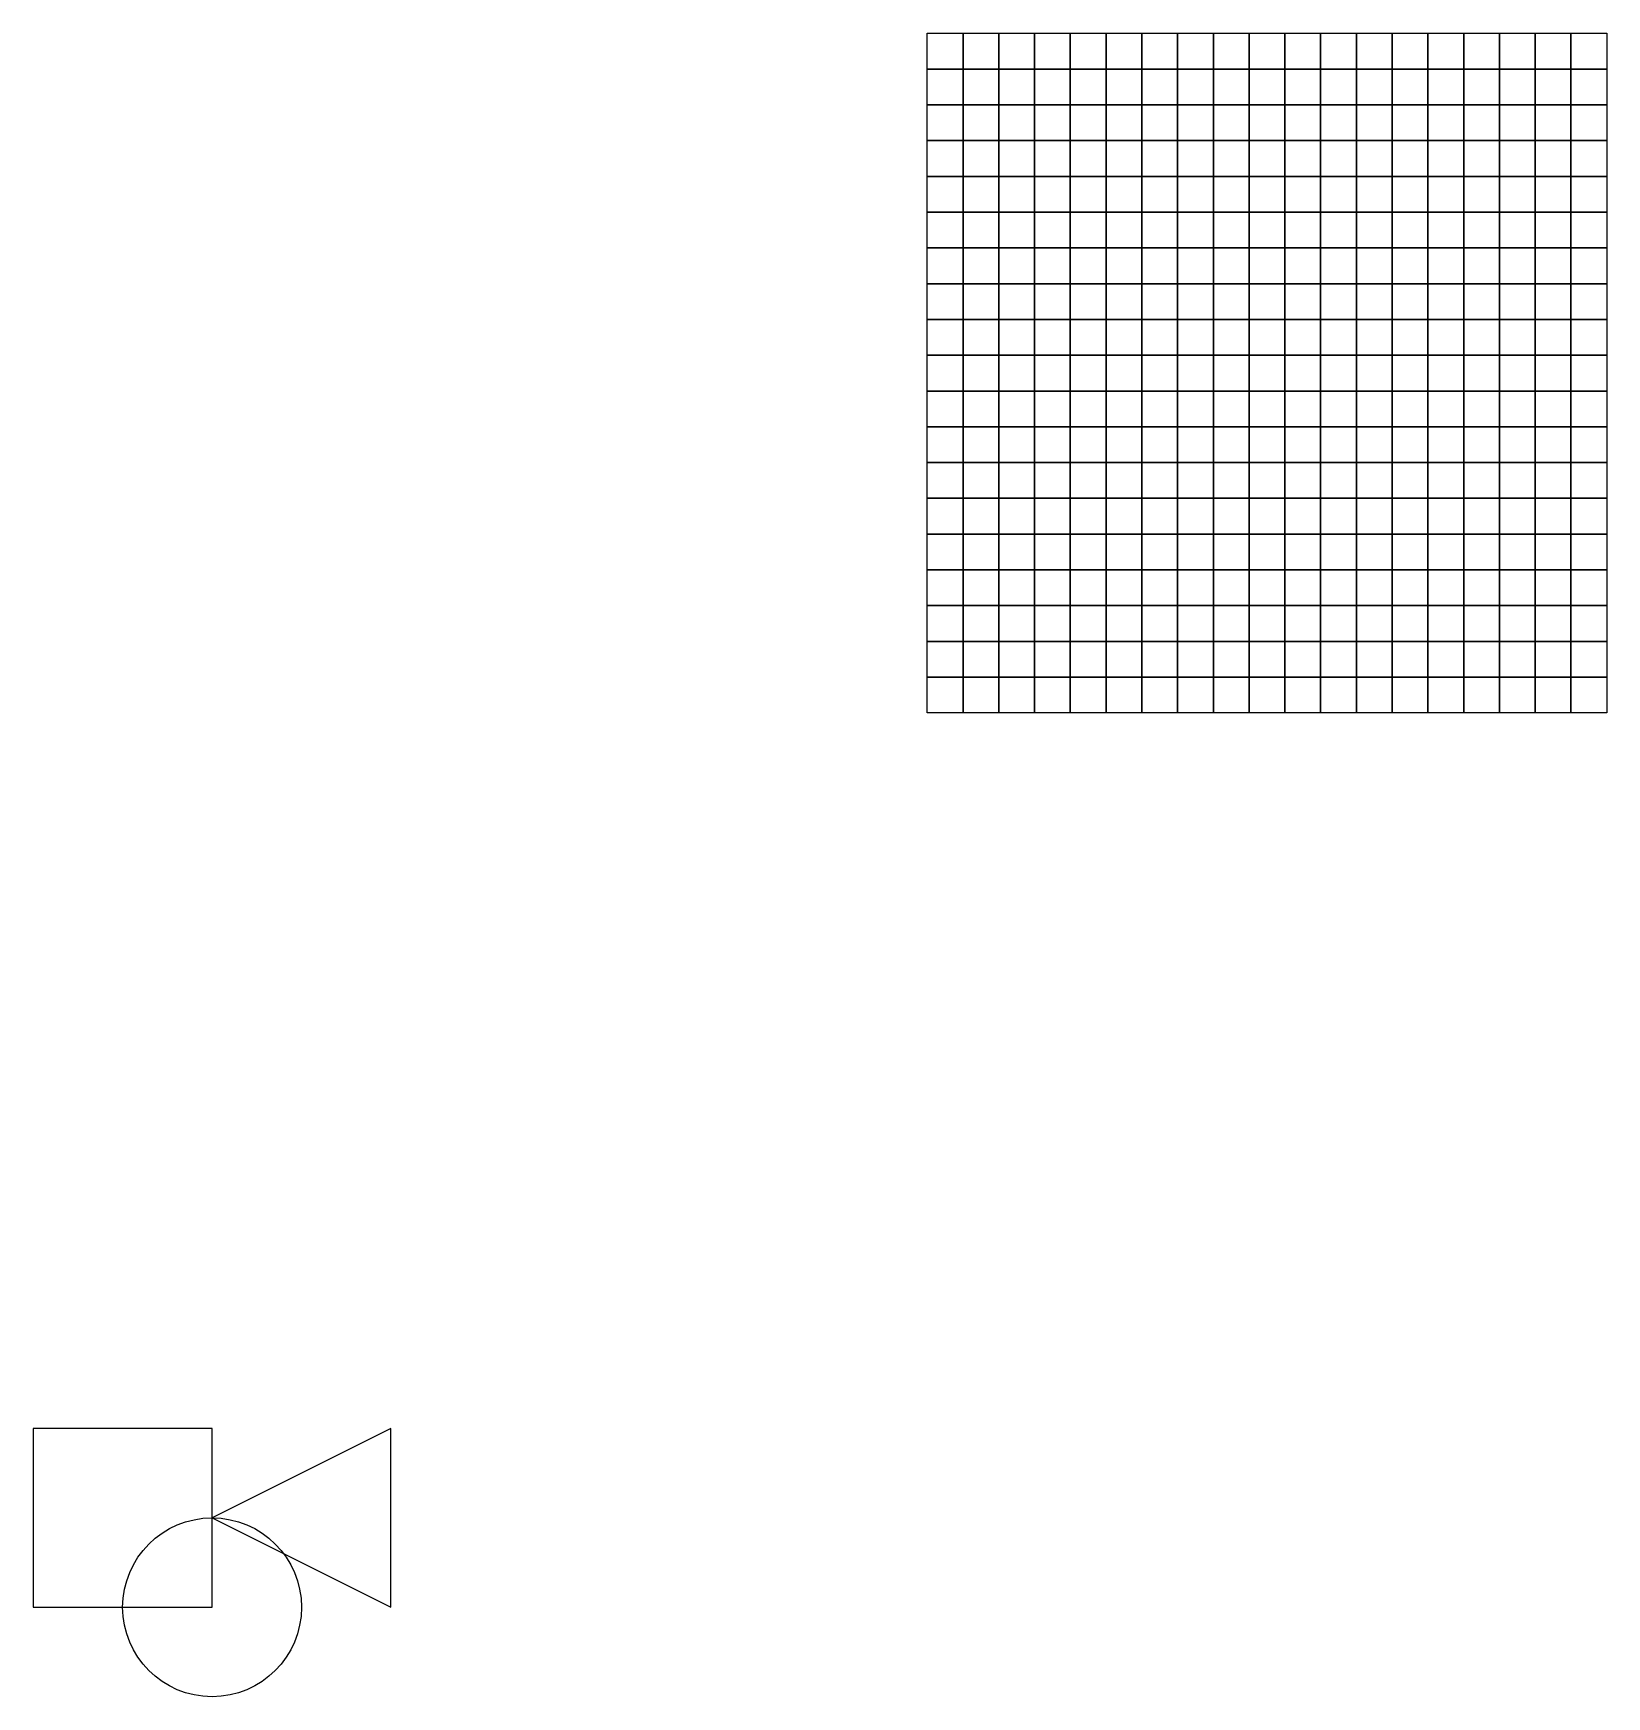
# Model space of a CAD drawing. Extents: x 5 to 49, y 2.5 to 49.
import ezdxf

# ---------------------------------------------------------------- set-up
doc = ezdxf.new("R2010")
doc.units = 0

msp = doc.modelspace()

# ---------------------------------------------------------------- linework, layer by layer
at = {"color": 1}
msp.add_lwpolyline([(5, 5), (10, 5), (10, 10), (5, 10)], close=True, dxfattribs=at)
at = {"color": 4}
msp.add_lwpolyline([(10, 7.5), (15, 5), (15, 10)], close=True, dxfattribs=at)
at = {"color": 3}
msp.add_circle((10, 5), 2.5, dxfattribs=at)

# ---------------------------------------------------------------- meshes
at = {"color": 6}
mesh = msp.add_polymesh((9, 4), dxfattribs=at)
for k, corner in enumerate([(30, 46), (30, 47), (30, 48), (30, 49), (31, 46, -0.38), (31, 47, -0.418), (31, 48, -0.446), (31, 49, -0.464), (32, 46, -0.75), (32, 47, -0.826), (32, 48, -0.882), (32, 49, -0.916), (33, 46, -1.102), (33, 47, -1.214), (33, 48, -1.295), (33, 49, -1.345), (34, 46, -1.427), (34, 47, -1.571), (34, 48, -1.677), (34, 49, -1.742), (35, 46, -1.716), (35, 47, -1.89), (35, 48, -2.017), (35, 49, -2.095), (36, 46, -1.964), (36, 47, -2.163), (36, 48, -2.308), (36, 49, -2.397), (37, 46, -2.163), (37, 47, -2.382), (37, 48, -2.542), (37, 49, -2.64), (38, 46, -2.308), (38, 47, -2.542), (38, 48, -2.714), (38, 49, -2.818)]):
    mesh.set_mesh_vertex(divmod(k, 4), corner)
mesh = msp.add_polymesh((9, 4), dxfattribs=at)
for k, corner in enumerate([(38, 46, -2.308), (38, 47, -2.542), (38, 48, -2.714), (38, 49, -2.818), (39, 46, -2.397), (39, 47, -2.64), (39, 48, -2.818), (39, 49, -2.927), (40, 46, -2.427), (40, 47, -2.673), (40, 48, -2.853), (40, 49, -2.963), (41, 46, -2.397), (41, 47, -2.64), (41, 48, -2.818), (41, 49, -2.927), (42, 46, -2.308), (42, 47, -2.542), (42, 48, -2.714), (42, 49, -2.818), (43, 46, -2.163), (43, 47, -2.382), (43, 48, -2.542), (43, 49, -2.64), (44, 46, -1.964), (44, 47, -2.163), (44, 48, -2.308), (44, 49, -2.397), (45, 46, -1.716), (45, 47, -1.89), (45, 48, -2.017), (45, 49, -2.095), (46, 46, -1.427), (46, 47, -1.571), (46, 48, -1.677), (46, 49, -1.742)]):
    mesh.set_mesh_vertex(divmod(k, 4), corner)
mesh = msp.add_polymesh((4, 4), dxfattribs=at)
for k, corner in enumerate([(46, 46, -1.427), (46, 47, -1.571), (46, 48, -1.677), (46, 49, -1.742), (47, 46, -1.102), (47, 47, -1.214), (47, 48, -1.295), (47, 49, -1.345), (48, 46, -0.75), (48, 47, -0.826), (48, 48, -0.882), (48, 49, -0.916), (49, 46, -0.38), (49, 47, -0.418), (49, 48, -0.446), (49, 49, -0.464)]):
    mesh.set_mesh_vertex(divmod(k, 4), corner)
mesh = msp.add_polymesh((9, 9), dxfattribs=at)
for k, corner in enumerate([(30, 38), (30, 39), (30, 40), (30, 41), (30, 42), (30, 43), (30, 44), (30, 45), (30, 46), (31, 38, 0.145), (31, 39, 0.073), (31, 40), (31, 41, -0.073), (31, 42, -0.145), (31, 43, -0.213), (31, 44, -0.276), (31, 45, -0.332), (31, 46, -0.38), (32, 38, 0.286), (32, 39, 0.145), (32, 40), (32, 41, -0.145), (32, 42, -0.286), (32, 43, -0.421), (32, 44, -0.545), (32, 45, -0.656), (32, 46, -0.75), (33, 38, 0.421), (33, 39, 0.213), (33, 40), (33, 41, -0.213), (33, 42, -0.421), (33, 43, -0.618), (33, 44, -0.801), (33, 45, -0.963), (33, 46, -1.102), (34, 38, 0.545), (34, 39, 0.276), (34, 40), (34, 41, -0.276), (34, 42, -0.545), (34, 43, -0.801), (34, 44, -1.036), (34, 45, -1.247), (34, 46, -1.427), (35, 38, 0.656), (35, 39, 0.332), (35, 40), (35, 41, -0.332), (35, 42, -0.656), (35, 43, -0.963), (35, 44, -1.247), (35, 45, -1.5), (35, 46, -1.716), (36, 38, 0.75), (36, 39, 0.38), (36, 40), (36, 41, -0.38), (36, 42, -0.75), (36, 43, -1.102), (36, 44, -1.427), (36, 45, -1.716), (36, 46, -1.964), (37, 38, 0.826), (37, 39, 0.418), (37, 40), (37, 41, -0.418), (37, 42, -0.826), (37, 43, -1.214), (37, 44, -1.571), (37, 45, -1.89), (37, 46, -2.163), (38, 38, 0.882), (38, 39, 0.446), (38, 40), (38, 41, -0.446), (38, 42, -0.882), (38, 43, -1.295), (38, 44, -1.677), (38, 45, -2.017), (38, 46, -2.308)]):
    mesh.set_mesh_vertex(divmod(k, 9), corner)
mesh = msp.add_polymesh((9, 9), dxfattribs=at)
for k, corner in enumerate([(38, 38, 0.882), (38, 39, 0.446), (38, 40), (38, 41, -0.446), (38, 42, -0.882), (38, 43, -1.295), (38, 44, -1.677), (38, 45, -2.017), (38, 46, -2.308), (39, 38, 0.916), (39, 39, 0.464), (39, 40), (39, 41, -0.464), (39, 42, -0.916), (39, 43, -1.345), (39, 44, -1.742), (39, 45, -2.095), (39, 46, -2.397), (40, 38, 0.927), (40, 39, 0.469), (40, 40), (40, 41, -0.469), (40, 42, -0.927), (40, 43, -1.362), (40, 44, -1.763), (40, 45, -2.121), (40, 46, -2.427), (41, 38, 0.916), (41, 39, 0.464), (41, 40), (41, 41, -0.464), (41, 42, -0.916), (41, 43, -1.345), (41, 44, -1.742), (41, 45, -2.095), (41, 46, -2.397), (42, 38, 0.882), (42, 39, 0.446), (42, 40), (42, 41, -0.446), (42, 42, -0.882), (42, 43, -1.295), (42, 44, -1.677), (42, 45, -2.017), (42, 46, -2.308), (43, 38, 0.826), (43, 39, 0.418), (43, 40), (43, 41, -0.418), (43, 42, -0.826), (43, 43, -1.214), (43, 44, -1.571), (43, 45, -1.89), (43, 46, -2.163), (44, 38, 0.75), (44, 39, 0.38), (44, 40), (44, 41, -0.38), (44, 42, -0.75), (44, 43, -1.102), (44, 44, -1.427), (44, 45, -1.716), (44, 46, -1.964), (45, 38, 0.656), (45, 39, 0.332), (45, 40), (45, 41, -0.332), (45, 42, -0.656), (45, 43, -0.963), (45, 44, -1.247), (45, 45, -1.5), (45, 46, -1.716), (46, 38, 0.545), (46, 39, 0.276), (46, 40), (46, 41, -0.276), (46, 42, -0.545), (46, 43, -0.801), (46, 44, -1.036), (46, 45, -1.247), (46, 46, -1.427)]):
    mesh.set_mesh_vertex(divmod(k, 9), corner)
mesh = msp.add_polymesh((4, 9), dxfattribs=at)
for k, corner in enumerate([(46, 38, 0.545), (46, 39, 0.276), (46, 40), (46, 41, -0.276), (46, 42, -0.545), (46, 43, -0.801), (46, 44, -1.036), (46, 45, -1.247), (46, 46, -1.427), (47, 38, 0.421), (47, 39, 0.213), (47, 40), (47, 41, -0.213), (47, 42, -0.421), (47, 43, -0.618), (47, 44, -0.801), (47, 45, -0.963), (47, 46, -1.102), (48, 38, 0.286), (48, 39, 0.145), (48, 40), (48, 41, -0.145), (48, 42, -0.286), (48, 43, -0.421), (48, 44, -0.545), (48, 45, -0.656), (48, 46, -0.75), (49, 38, 0.145), (49, 39, 0.073), (49, 40), (49, 41, -0.073), (49, 42, -0.145), (49, 43, -0.213), (49, 44, -0.276), (49, 45, -0.332), (49, 46, -0.38)]):
    mesh.set_mesh_vertex(divmod(k, 9), corner)
mesh = msp.add_polymesh((9, 9), dxfattribs=at)
for k, corner in enumerate([(30, 30), (30, 31), (30, 32), (30, 33), (30, 34), (30, 35), (30, 36), (30, 37), (30, 38), (31, 30, 0.469), (31, 31, 0.464), (31, 32, 0.446), (31, 33, 0.418), (31, 34, 0.38), (31, 35, 0.332), (31, 36, 0.276), (31, 37, 0.213), (31, 38, 0.145), (32, 30, 0.927), (32, 31, 0.916), (32, 32, 0.882), (32, 33, 0.826), (32, 34, 0.75), (32, 35, 0.656), (32, 36, 0.545), (32, 37, 0.421), (32, 38, 0.286), (33, 30, 1.362), (33, 31, 1.345), (33, 32, 1.295), (33, 33, 1.214), (33, 34, 1.102), (33, 35, 0.963), (33, 36, 0.801), (33, 37, 0.618), (33, 38, 0.421), (34, 30, 1.763), (34, 31, 1.742), (34, 32, 1.677), (34, 33, 1.571), (34, 34, 1.427), (34, 35, 1.247), (34, 36, 1.036), (34, 37, 0.801), (34, 38, 0.545), (35, 30, 2.121), (35, 31, 2.095), (35, 32, 2.017), (35, 33, 1.89), (35, 34, 1.716), (35, 35, 1.5), (35, 36, 1.247), (35, 37, 0.963), (35, 38, 0.656), (36, 30, 2.427), (36, 31, 2.397), (36, 32, 2.308), (36, 33, 2.163), (36, 34, 1.964), (36, 35, 1.716), (36, 36, 1.427), (36, 37, 1.102), (36, 38, 0.75), (37, 30, 2.673), (37, 31, 2.64), (37, 32, 2.542), (37, 33, 2.382), (37, 34, 2.163), (37, 35, 1.89), (37, 36, 1.571), (37, 37, 1.214), (37, 38, 0.826), (38, 30, 2.853), (38, 31, 2.818), (38, 32, 2.714), (38, 33, 2.542), (38, 34, 2.308), (38, 35, 2.017), (38, 36, 1.677), (38, 37, 1.295), (38, 38, 0.882)]):
    mesh.set_mesh_vertex(divmod(k, 9), corner)
mesh = msp.add_polymesh((9, 9), dxfattribs=at)
for k, corner in enumerate([(38, 30, 2.853), (38, 31, 2.818), (38, 32, 2.714), (38, 33, 2.542), (38, 34, 2.308), (38, 35, 2.017), (38, 36, 1.677), (38, 37, 1.295), (38, 38, 0.882), (39, 30, 2.963), (39, 31, 2.927), (39, 32, 2.818), (39, 33, 2.64), (39, 34, 2.397), (39, 35, 2.095), (39, 36, 1.742), (39, 37, 1.345), (39, 38, 0.916), (40, 30, 3), (40, 31, 2.963), (40, 32, 2.853), (40, 33, 2.673), (40, 34, 2.427), (40, 35, 2.121), (40, 36, 1.763), (40, 37, 1.362), (40, 38, 0.927), (41, 30, 2.963), (41, 31, 2.927), (41, 32, 2.818), (41, 33, 2.64), (41, 34, 2.397), (41, 35, 2.095), (41, 36, 1.742), (41, 37, 1.345), (41, 38, 0.916), (42, 30, 2.853), (42, 31, 2.818), (42, 32, 2.714), (42, 33, 2.542), (42, 34, 2.308), (42, 35, 2.017), (42, 36, 1.677), (42, 37, 1.295), (42, 38, 0.882), (43, 30, 2.673), (43, 31, 2.64), (43, 32, 2.542), (43, 33, 2.382), (43, 34, 2.163), (43, 35, 1.89), (43, 36, 1.571), (43, 37, 1.214), (43, 38, 0.826), (44, 30, 2.427), (44, 31, 2.397), (44, 32, 2.308), (44, 33, 2.163), (44, 34, 1.964), (44, 35, 1.716), (44, 36, 1.427), (44, 37, 1.102), (44, 38, 0.75), (45, 30, 2.121), (45, 31, 2.095), (45, 32, 2.017), (45, 33, 1.89), (45, 34, 1.716), (45, 35, 1.5), (45, 36, 1.247), (45, 37, 0.963), (45, 38, 0.656), (46, 30, 1.763), (46, 31, 1.742), (46, 32, 1.677), (46, 33, 1.571), (46, 34, 1.427), (46, 35, 1.247), (46, 36, 1.036), (46, 37, 0.801), (46, 38, 0.545)]):
    mesh.set_mesh_vertex(divmod(k, 9), corner)
mesh = msp.add_polymesh((4, 9), dxfattribs=at)
for k, corner in enumerate([(46, 30, 1.763), (46, 31, 1.742), (46, 32, 1.677), (46, 33, 1.571), (46, 34, 1.427), (46, 35, 1.247), (46, 36, 1.036), (46, 37, 0.801), (46, 38, 0.545), (47, 30, 1.362), (47, 31, 1.345), (47, 32, 1.295), (47, 33, 1.214), (47, 34, 1.102), (47, 35, 0.963), (47, 36, 0.801), (47, 37, 0.618), (47, 38, 0.421), (48, 30, 0.927), (48, 31, 0.916), (48, 32, 0.882), (48, 33, 0.826), (48, 34, 0.75), (48, 35, 0.656), (48, 36, 0.545), (48, 37, 0.421), (48, 38, 0.286), (49, 30, 0.469), (49, 31, 0.464), (49, 32, 0.446), (49, 33, 0.418), (49, 34, 0.38), (49, 35, 0.332), (49, 36, 0.276), (49, 37, 0.213), (49, 38, 0.145)]):
    mesh.set_mesh_vertex(divmod(k, 9), corner)

doc.saveas('drawing.dxf')
